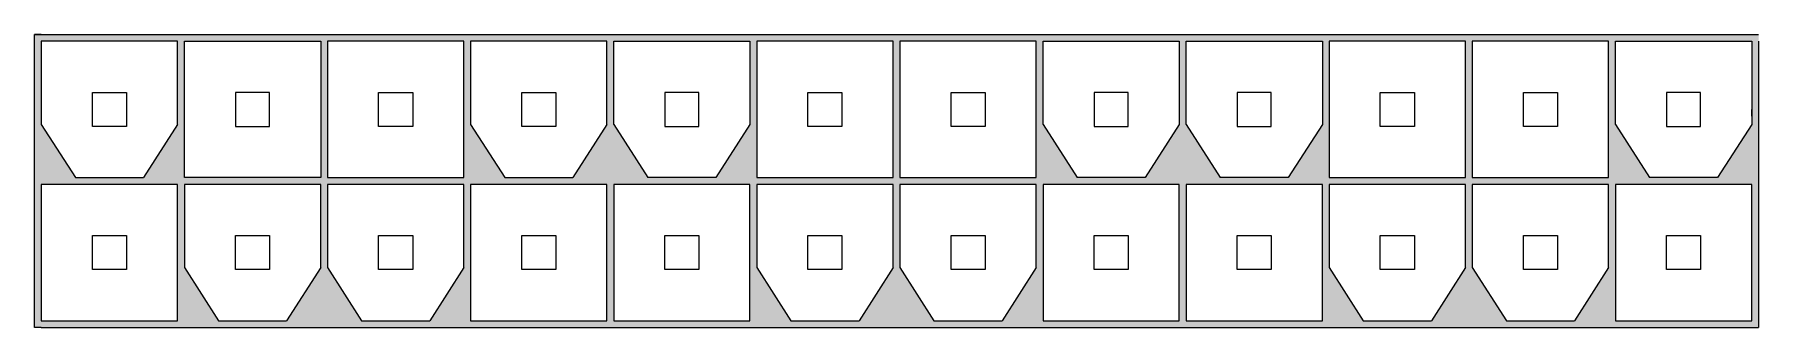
# Model space of a CAD drawing. Header units: millimetres. Extents: x 3 to 53.6, y 2.8 to 11.4.
import ezdxf

# ---------------------------------------------------------------- set-up
doc = ezdxf.new("R2010")
doc.units = ezdxf.units.MM
doc.layers.add('Carcasa', color=42, linetype='Continuous')
doc.layers.add('Pini', color=10, linetype='Continuous')

# ---------------------------------------------------------------- blocks, each defined once
blk = doc.blocks.new('Pin hexagonal')
at = {"layer": 'Pini'}
for p, q in [((13, 8.438), (14, 10)), ((14, 10), (16, 10)), ((17, 8.438), (16, 10)), ((13, 8), (13, 8.438)), ((15.5, 8.5), (14.5, 8.5)), ((14.5, 8.5), (14.5, 7.5)), ((15.5, 8), (15.5, 8.5)), ((17, 8.438), (17, 6)), ((13, 6), (13, 8)), ((15.5, 7.5), (15.5, 8)), ((14.5, 7.5), (15.5, 7.5)), ((17, 6), (13, 6))]:
    blk.add_line(p, q, dxfattribs=at)
blk = doc.blocks.new('Pin Hexagonal rotit')
at = {"layer": 'Pini', "xscale": -1, "rotation": 180}
blk.add_blockref('Pin hexagonal', (0, 16), dxfattribs=at)
blk = doc.blocks.new('Pin patrat')
at = {"layer": 'Pini'}
for p, q in [((0, 2), (0, 4)), ((0, 4), (4, 4)), ((4, 4), (4, 0)), ((2.5, 2.5), (1.5, 2.5)), ((1.5, 2.5), (1.5, 1.5)), ((2.5, 2), (2.5, 2.5)), ((0, 0), (0, 2)), ((2.5, 1.5), (2.5, 2)), ((1.5, 1.5), (2.5, 1.5)), ((4, 0), (0, 0))]:
    blk.add_line(p, q, dxfattribs=at)

msp = doc.modelspace()

# ---------------------------------------------------------------- hatches: boundary and pattern name
at = {"layer": 'Carcasa'}
h = msp.add_hatch(color=256, dxfattribs=at)
h.dxf.hatch_style = 1
h.paths.add_polyline_path([(53.6, 11.2), (53.6, 11.4), (3, 11.4), (3, 2.8), (3.2, 2.8), (53.6, 2.8)])
h.paths.add_polyline_path([(3.2, 8.762), (3.2, 9.2), (3.2, 11.2), (7.2, 11.2), (7.2, 8.762), (6.2, 7.2), (4.2, 7.2)], flags=16)
h.paths.add_polyline_path([(7.2, 7), (7.2, 3), (3.2, 3), (3.2, 5), (3.2, 7)], flags=16)
h.paths.add_polyline_path([(4.7, 8.7), (4.7, 9.7), (5.7, 9.7), (5.7, 9.2), (5.7, 8.7)], flags=0)
h.paths.add_polyline_path([(4.7, 5.5), (5.7, 5.5), (5.7, 5), (5.7, 4.5), (4.7, 4.5)], flags=0)
h.paths.add_polyline_path([(7.4, 9.2), (7.4, 11.2), (11.4, 11.2), (11.4, 7.2), (7.4, 7.2)], flags=16)
h.paths.add_polyline_path([(7.4, 7), (11.4, 7), (11.4, 4.562), (10.4, 3), (8.4, 3), (7.4, 4.562), (7.4, 5)], flags=16)
h.paths.add_polyline_path([(8.9, 8.7), (8.9, 9.7), (9.9, 9.7), (9.9, 9.2), (9.9, 8.7)], flags=0)
h.paths.add_polyline_path([(8.9, 5.5), (9.9, 5.5), (9.9, 5), (9.9, 4.5), (8.9, 4.5)], flags=0)
h.paths.add_polyline_path([(11.6, 11.2), (15.6, 11.2), (15.6, 9.2), (15.6, 7.2), (11.6, 7.2)], flags=16)
h.paths.add_polyline_path([(11.6, 7), (15.6, 7), (15.6, 4.562), (14.6, 3), (12.6, 3), (11.6, 4.562), (11.6, 5)], flags=16)
h.paths.add_polyline_path([(13.1, 8.7), (13.1, 9.2), (13.1, 9.7), (14.1, 9.7), (14.1, 8.7)], flags=0)
h.paths.add_polyline_path([(13.1, 5.5), (14.1, 5.5), (14.1, 5), (14.1, 4.5), (13.1, 4.5)], flags=0)
h.paths.add_polyline_path([(15.8, 7), (19.8, 7), (19.8, 3), (15.8, 3), (15.8, 5)], flags=16)
h.paths.add_polyline_path([(15.8, 8.762), (15.8, 9.2), (15.8, 11.2), (19.8, 11.2), (19.8, 8.762), (18.8, 7.2), (16.8, 7.2)], flags=16)
h.paths.add_polyline_path([(17.3, 8.7), (17.3, 9.7), (18.3, 9.7), (18.3, 9.2), (18.3, 8.7)], flags=0)
h.paths.add_polyline_path([(17.3, 5.5), (18.3, 5.5), (18.3, 5), (18.3, 4.5), (17.3, 4.5)], flags=0)
h.paths.add_polyline_path([(20, 7), (24, 7), (24, 3), (20, 3), (20, 5)], flags=16)
h.paths.add_polyline_path([(20, 8.762), (20, 11.2), (24, 11.2), (24, 9.2), (24, 8.762), (23, 7.2), (21, 7.2)], flags=16)
h.paths.add_polyline_path([(21.5, 8.7), (21.5, 9.2), (21.5, 9.7), (22.5, 9.7), (22.5, 8.7)], flags=0)
h.paths.add_polyline_path([(21.5, 5.5), (22.5, 5.5), (22.5, 5), (22.5, 4.5), (21.5, 4.5)], flags=0)
h.paths.add_polyline_path([(24.2, 11.2), (28.2, 11.2), (28.2, 9.2), (28.2, 7.2), (24.2, 7.2)], flags=16)
h.paths.add_polyline_path([(24.2, 7), (28.2, 7), (28.2, 4.562), (27.2, 3), (25.2, 3), (24.2, 4.562), (24.2, 5)], flags=16)
h.paths.add_polyline_path([(25.7, 8.7), (25.7, 9.2), (25.7, 9.7), (26.7, 9.7), (26.7, 8.7)], flags=0)
h.paths.add_polyline_path([(25.7, 5.5), (26.7, 5.5), (26.7, 5), (26.7, 4.5), (25.7, 4.5)], flags=0)
h.paths.add_polyline_path([(28.4, 11.2), (32.4, 11.2), (32.4, 9.2), (32.4, 7.2), (28.4, 7.2)], flags=16)
h.paths.add_polyline_path([(28.4, 7), (32.4, 7), (32.4, 4.562), (31.4, 3), (29.4, 3), (28.4, 4.562), (28.4, 5)], flags=16)
h.paths.add_polyline_path([(29.9, 8.7), (29.9, 9.2), (29.9, 9.7), (30.9, 9.7), (30.9, 8.7)], flags=0)
h.paths.add_polyline_path([(29.9, 5.5), (30.9, 5.5), (30.9, 5), (30.9, 4.5), (29.9, 4.5)], flags=0)
h.paths.add_polyline_path([(32.6, 7), (36.6, 7), (36.6, 3), (32.6, 3), (32.6, 5)], flags=16)
h.paths.add_polyline_path([(32.6, 8.762), (32.6, 11.2), (36.6, 11.2), (36.6, 9.2), (36.6, 8.762), (35.6, 7.2), (33.6, 7.2)], flags=16)
h.paths.add_polyline_path([(34.1, 8.7), (34.1, 9.2), (34.1, 9.7), (35.1, 9.7), (35.1, 8.7)], flags=0)
h.paths.add_polyline_path([(34.1, 5.5), (35.1, 5.5), (35.1, 5), (35.1, 4.5), (34.1, 4.5)], flags=0)
h.paths.add_polyline_path([(36.8, 7), (40.8, 7), (40.8, 3), (36.8, 3), (36.8, 5)], flags=16)
h.paths.add_polyline_path([(36.8, 8.762), (36.8, 11.2), (40.8, 11.2), (40.8, 9.2), (40.8, 8.762), (39.8, 7.2), (37.8, 7.2)], flags=16)
h.paths.add_polyline_path([(38.3, 8.7), (38.3, 9.2), (38.3, 9.7), (39.3, 9.7), (39.3, 8.7)], flags=0)
h.paths.add_polyline_path([(38.3, 5.5), (39.3, 5.5), (39.3, 5), (39.3, 4.5), (38.3, 4.5)], flags=0)
h.paths.add_polyline_path([(41, 11.2), (45, 11.2), (45, 9.2), (45, 7.2), (41, 7.2)], flags=16)
h.paths.add_polyline_path([(41, 7), (45, 7), (45, 4.562), (44, 3), (42, 3), (41, 4.562), (41, 5)], flags=16)
h.paths.add_polyline_path([(42.5, 8.7), (42.5, 9.2), (42.5, 9.7), (43.5, 9.7), (43.5, 8.7)], flags=0)
h.paths.add_polyline_path([(42.5, 5.5), (43.5, 5.5), (43.5, 5), (43.5, 4.5), (42.5, 4.5)], flags=0)
h.paths.add_polyline_path([(45.2, 11.2), (49.2, 11.2), (49.2, 9.2), (49.2, 7.2), (45.2, 7.2)], flags=16)
h.paths.add_polyline_path([(45.2, 7), (49.2, 7), (49.2, 4.562), (48.2, 3), (46.2, 3), (45.2, 4.562), (45.2, 5)], flags=16)
h.paths.add_polyline_path([(46.7, 8.7), (46.7, 9.2), (46.7, 9.7), (47.7, 9.7), (47.7, 8.7)], flags=0)
h.paths.add_polyline_path([(46.7, 5.5), (47.7, 5.5), (47.7, 5), (47.7, 4.5), (46.7, 4.5)], flags=0)
h.paths.add_polyline_path([(49.4, 7), (53.4, 7), (53.4, 3), (49.4, 3), (49.4, 5)], flags=16)
h.paths.add_polyline_path([(49.4, 8.762), (49.4, 11.2), (53.4, 11.2), (53.4, 9.2), (53.4, 8.762), (52.4, 7.2), (50.4, 7.2)], flags=16)
h.paths.add_polyline_path([(50.9, 8.7), (50.9, 9.2), (50.9, 9.7), (51.9, 9.7), (51.9, 8.7)], flags=0)
h.paths.add_polyline_path([(50.9, 5.5), (51.9, 5.5), (51.9, 5), (51.9, 4.5), (50.9, 4.5)], flags=0)

# ---------------------------------------------------------------- linework, layer by layer
for p, q in [((3.2, 11.4), (3, 11.4)), ((3, 2.8), (3, 11.4)), ((3, 11.4), (53.6, 11.4)), ((53.6, 11.2), (53.6, 2.8)), ((53.4, 9), (53.4, 9.2)), ((3.2, 2.8), (3, 2.8)), ((3.2, 2.8), (53.6, 2.8))]:
    msp.add_line(p, q, dxfattribs=at)

# ---------------------------------------------------------------- block references
at = {"layer": 'Pini'}
for name, p in [('Pin Hexagonal rotit', (-9.8, 1.2)), ('Pin patrat', (7.4, 7.2)), ('Pin Hexagonal rotit', (2.8, 1.2)), ('Pin Hexagonal rotit', (-5.6, -3)), ('Pin Hexagonal rotit', (-1.4, -3)), ('Pin Hexagonal rotit', (11.2, -3)), ('Pin Hexagonal rotit', (15.4, -3)), ('Pin Hexagonal rotit', (28, -3)), ('Pin Hexagonal rotit', (32.2, -3))]:
    msp.add_blockref(name, p, dxfattribs=at)
at = {"layer": 'Pini', "xscale": -1}
for name, p in [('Pin patrat', (15.6, 7.2)), ('Pin Hexagonal rotit', (37, 1.2)), ('Pin patrat', (28.2, 7.2)), ('Pin patrat', (32.4, 7.2)), ('Pin Hexagonal rotit', (49.6, 1.2)), ('Pin Hexagonal rotit', (53.8, 1.2)), ('Pin patrat', (45, 7.2)), ('Pin patrat', (49.2, 7.2)), ('Pin Hexagonal rotit', (66.4, 1.2))]:
    msp.add_blockref(name, p, dxfattribs=at)
at = {"layer": 'Pini', "xscale": -1, "rotation": 180}
for p in [(3.2, 7), (15.8, 7), (20, 7), (32.6, 7), (36.8, 7), (49.4, 7)]:
    msp.add_blockref('Pin patrat', p, dxfattribs=at)

doc.saveas('drawing.dxf')
